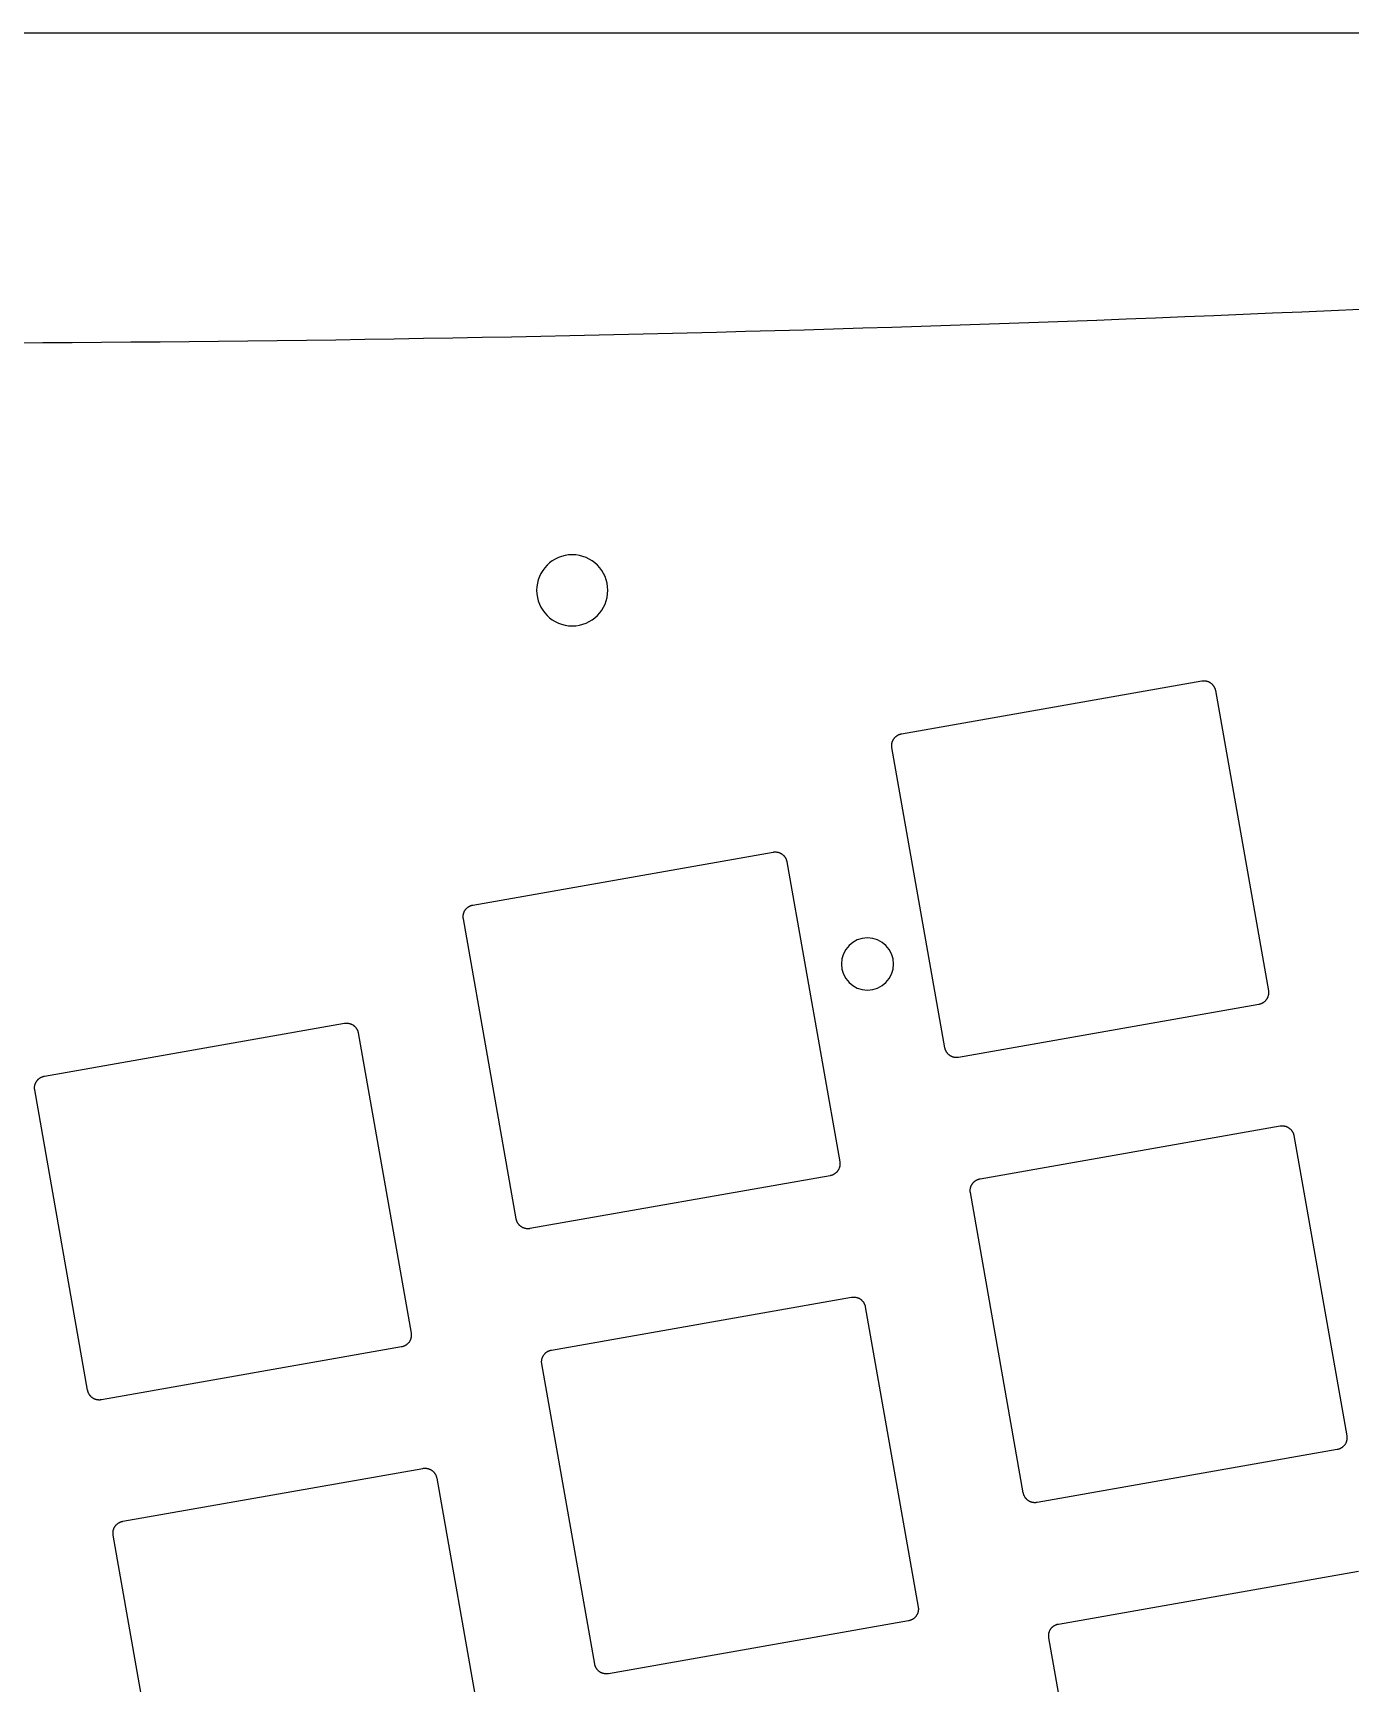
# Model space of a CAD drawing. Extents: x -770 to 754, y -86 to 233.
# Drawn here: x 303.5 to 359.1, y 149 to 218.5 of the extents above; entities that cross this region are included whole.
import ezdxf

# ---------------------------------------------------------------- set-up
doc = ezdxf.new("R2010")
doc.units = 0
doc.layers.add('2D_ACR_PLOT$CUT2', color=3, linetype='CONTINUOUS')
doc.layers.add('2D_ACR_PLOT$NOPRINT', color=200, linetype='CONTINUOUS')

msp = doc.modelspace()

# ---------------------------------------------------------------- linework, layer by layer
at = {"layer": '2D_ACR_PLOT$CUT2'}
for p, q in [((340.15, 188.972), (352.805, 191.204)), ((352.805, 191.204), (352.821, 191.206)), ((352.821, 191.206), (352.838, 191.208)), ((352.838, 191.208), (352.855, 191.21)), ((352.855, 191.21), (352.872, 191.211)), ((352.872, 191.211), (352.889, 191.211)), ((352.889, 191.211), (352.907, 191.211)), ((352.907, 191.211), (352.924, 191.21)), ((352.924, 191.21), (352.941, 191.209)), ((352.941, 191.209), (352.958, 191.207)), ((352.958, 191.207), (352.974, 191.204)), ((352.974, 191.204), (352.991, 191.201)), ((352.991, 191.201), (353.008, 191.197)), ((353.008, 191.197), (353.024, 191.193)), ((353.024, 191.193), (353.041, 191.188)), ((353.041, 191.188), (353.057, 191.183)), ((353.057, 191.183), (353.073, 191.177)), ((353.073, 191.177), (353.089, 191.171)), ((353.089, 191.171), (353.104, 191.164)), ((353.104, 191.164), (353.12, 191.156)), ((353.12, 191.156), (353.135, 191.148)), ((353.135, 191.148), (353.149, 191.139)), ((353.149, 191.139), (353.164, 191.13)), ((353.164, 191.13), (353.178, 191.121)), ((353.178, 191.121), (353.192, 191.111)), ((353.192, 191.111), (353.205, 191.1)), ((353.205, 191.1), (353.218, 191.089)), ((353.218, 191.089), (353.231, 191.078)), ((353.231, 191.078), (353.244, 191.066)), ((353.244, 191.066), (353.255, 191.054)), ((353.255, 191.054), (353.267, 191.041)), ((353.267, 191.041), (353.278, 191.028)), ((353.278, 191.028), (353.289, 191.015)), ((353.289, 191.015), (353.299, 191.001)), ((353.299, 191.001), (353.308, 190.987)), ((353.308, 190.987), (353.318, 190.973)), ((353.318, 190.973), (353.326, 190.958)), ((353.326, 190.958), (353.334, 190.943)), ((353.334, 190.943), (353.342, 190.928)), ((353.342, 190.928), (353.349, 190.912)), ((353.349, 190.912), (353.356, 190.896)), ((353.356, 190.896), (353.362, 190.88)), ((353.362, 190.88), (353.367, 190.864)), ((353.367, 190.864), (353.372, 190.848)), ((353.372, 190.848), (353.377, 190.831)), ((353.377, 190.831), (353.38, 190.815)), ((353.38, 190.815), (353.384, 190.798)), ((353.384, 190.798), (355.615, 178.143)), ((339.737, 188.495), (339.738, 188.512)), ((339.737, 188.478), (339.737, 188.495)), ((339.737, 188.461), (339.737, 188.478)), ((339.738, 188.512), (339.739, 188.529)), ((339.739, 188.529), (339.741, 188.546)), ((339.741, 188.546), (339.743, 188.563)), ((339.743, 188.563), (339.747, 188.58)), ((339.747, 188.58), (339.75, 188.596)), ((339.75, 188.596), (339.755, 188.613)), ((339.755, 188.613), (339.759, 188.629)), ((339.759, 188.629), (339.765, 188.645)), ((339.765, 188.645), (339.771, 188.661)), ((339.771, 188.661), (339.777, 188.677)), ((339.777, 188.677), (339.784, 188.693)), ((339.784, 188.693), (339.792, 188.708)), ((339.792, 188.708), (339.8, 188.723)), ((339.8, 188.723), (339.808, 188.738)), ((339.808, 188.738), (339.817, 188.752)), ((339.817, 188.752), (339.827, 188.767)), ((339.827, 188.767), (339.837, 188.78)), ((339.837, 188.78), (339.847, 188.794)), ((339.847, 188.794), (339.858, 188.807)), ((339.858, 188.807), (339.87, 188.82)), ((339.87, 188.82), (339.882, 188.832)), ((339.882, 188.832), (339.894, 188.844)), ((339.894, 188.844), (339.907, 188.855)), ((339.907, 188.855), (339.92, 188.866)), ((339.92, 188.866), (339.933, 188.877)), ((339.933, 188.877), (339.947, 188.887)), ((339.947, 188.887), (339.961, 188.897)), ((339.961, 188.897), (339.975, 188.906)), ((339.975, 188.906), (339.99, 188.915)), ((339.99, 188.915), (340.005, 188.923)), ((340.005, 188.923), (340.02, 188.93)), ((340.02, 188.93), (340.036, 188.938)), ((340.036, 188.938), (340.051, 188.944)), ((340.051, 188.944), (340.067, 188.95)), ((340.067, 188.95), (340.083, 188.956)), ((340.083, 188.956), (340.1, 188.961)), ((340.1, 188.961), (340.116, 188.965)), ((340.116, 188.965), (340.133, 188.969)), ((340.133, 188.969), (340.15, 188.972)), ((339.738, 188.444), (339.737, 188.461)), ((339.739, 188.427), (339.738, 188.444)), ((339.741, 188.41), (339.739, 188.427)), ((339.744, 188.393), (339.741, 188.41)), ((341.976, 175.738), (339.744, 188.393)), ((322.078, 181.756), (334.733, 183.987)), ((334.733, 183.987), (334.75, 183.99)), ((334.75, 183.99), (334.767, 183.992)), ((334.767, 183.992), (334.784, 183.993)), ((334.784, 183.993), (334.801, 183.994)), ((334.801, 183.994), (334.818, 183.995)), ((334.818, 183.995), (334.835, 183.994)), ((334.835, 183.994), (334.852, 183.994)), ((334.852, 183.994), (334.869, 183.992)), ((334.869, 183.992), (334.886, 183.99)), ((334.886, 183.99), (334.903, 183.988)), ((334.903, 183.988), (334.92, 183.985)), ((334.92, 183.985), (334.936, 183.981)), ((334.936, 183.981), (334.953, 183.977)), ((334.953, 183.977), (334.969, 183.972)), ((334.969, 183.972), (334.986, 183.966)), ((334.986, 183.966), (335.002, 183.961)), ((335.002, 183.961), (335.017, 183.954)), ((335.017, 183.954), (335.033, 183.947)), ((335.033, 183.947), (335.048, 183.94)), ((335.048, 183.94), (335.063, 183.931)), ((335.063, 183.931), (335.078, 183.923)), ((335.078, 183.923), (335.093, 183.914)), ((335.093, 183.914), (335.107, 183.904)), ((335.107, 183.904), (335.121, 183.894)), ((335.121, 183.894), (335.134, 183.884)), ((335.134, 183.884), (335.147, 183.873)), ((335.147, 183.873), (335.16, 183.861)), ((335.16, 183.861), (335.172, 183.85)), ((335.172, 183.85), (335.184, 183.837)), ((335.184, 183.837), (335.196, 183.825)), ((335.196, 183.825), (335.207, 183.812)), ((335.207, 183.812), (335.217, 183.798)), ((335.217, 183.798), (335.227, 183.785)), ((335.227, 183.785), (335.237, 183.771)), ((335.237, 183.771), (335.246, 183.756)), ((335.246, 183.756), (335.255, 183.741)), ((335.255, 183.741), (335.263, 183.726)), ((335.263, 183.726), (335.271, 183.711)), ((335.271, 183.711), (335.278, 183.696)), ((335.278, 183.696), (335.284, 183.68)), ((335.284, 183.68), (335.29, 183.664)), ((335.29, 183.664), (335.296, 183.648)), ((335.296, 183.648), (335.301, 183.631)), ((335.301, 183.631), (335.305, 183.615)), ((335.305, 183.615), (335.309, 183.598)), ((335.309, 183.598), (335.312, 183.582)), ((335.312, 183.582), (337.544, 170.927)), ((321.728, 181.507), (321.737, 181.521)), ((321.737, 181.521), (321.746, 181.536)), ((321.746, 181.536), (321.756, 181.55)), ((321.756, 181.55), (321.766, 181.564)), ((321.766, 181.564), (321.776, 181.577)), ((321.776, 181.577), (321.787, 181.59)), ((321.787, 181.59), (321.798, 181.603)), ((321.798, 181.603), (321.81, 181.616)), ((321.81, 181.616), (321.822, 181.627)), ((321.822, 181.627), (321.835, 181.639)), ((321.835, 181.639), (321.848, 181.65)), ((321.848, 181.65), (321.861, 181.661)), ((321.861, 181.661), (321.875, 181.671)), ((321.875, 181.671), (321.889, 181.68)), ((321.889, 181.68), (321.904, 181.69)), ((321.904, 181.69), (321.918, 181.698)), ((321.918, 181.698), (321.933, 181.706)), ((321.933, 181.706), (321.949, 181.714)), ((321.949, 181.714), (321.964, 181.721)), ((321.964, 181.721), (321.98, 181.728)), ((321.98, 181.728), (321.996, 181.734)), ((321.996, 181.734), (322.012, 181.739)), ((322.012, 181.739), (322.028, 181.744)), ((322.028, 181.744), (322.045, 181.749)), ((322.045, 181.749), (322.062, 181.752)), ((322.062, 181.752), (322.078, 181.756)), ((321.665, 181.278), (321.666, 181.296)), ((321.665, 181.261), (321.665, 181.278)), ((321.665, 181.244), (321.665, 181.261)), ((321.666, 181.227), (321.665, 181.244)), ((321.666, 181.296), (321.668, 181.313)), ((321.668, 181.21), (321.666, 181.227)), ((321.668, 181.313), (321.67, 181.33)), ((321.67, 181.193), (321.668, 181.21)), ((321.67, 181.33), (321.672, 181.346)), ((321.673, 181.177), (321.67, 181.193)), ((321.672, 181.346), (321.675, 181.363)), ((323.904, 168.522), (321.673, 181.177)), ((321.675, 181.363), (321.679, 181.38)), ((321.679, 181.38), (321.683, 181.396)), ((321.683, 181.396), (321.688, 181.413)), ((321.688, 181.413), (321.693, 181.429)), ((321.693, 181.429), (321.699, 181.445)), ((321.699, 181.445), (321.706, 181.461)), ((321.706, 181.461), (321.713, 181.476)), ((321.713, 181.476), (321.72, 181.492)), ((321.72, 181.492), (321.728, 181.507)), ((355.615, 178.143), (355.618, 178.126)), ((355.618, 178.126), (355.62, 178.109)), ((355.62, 178.109), (355.621, 178.092)), ((355.621, 178.092), (355.622, 178.075)), ((355.622, 178.075), (355.623, 178.058)), ((355.623, 178.058), (355.622, 178.041)), ((355.622, 178.041), (355.622, 178.024)), ((355.21, 177.564), (342.555, 175.333)), ((355.226, 177.567), (355.21, 177.564)), ((355.243, 177.571), (355.226, 177.567)), ((355.259, 177.575), (355.243, 177.571)), ((355.276, 177.58), (355.259, 177.575)), ((355.292, 177.586), (355.276, 177.58)), ((355.308, 177.592), (355.292, 177.586)), ((355.324, 177.599), (355.308, 177.592)), ((355.339, 177.606), (355.324, 177.599)), ((355.354, 177.613), (355.339, 177.606)), ((355.369, 177.621), (355.354, 177.613)), ((355.384, 177.63), (355.369, 177.621)), ((355.399, 177.639), (355.384, 177.63)), ((355.413, 177.649), (355.399, 177.639)), ((355.426, 177.659), (355.413, 177.649)), ((355.44, 177.67), (355.426, 177.659)), ((355.453, 177.681), (355.44, 177.67)), ((355.465, 177.692), (355.453, 177.681)), ((355.478, 177.704), (355.465, 177.692)), ((355.489, 177.716), (355.478, 177.704)), ((355.501, 177.729), (355.489, 177.716)), ((355.512, 177.742), (355.501, 177.729)), ((355.522, 177.756), (355.512, 177.742)), ((355.532, 177.77), (355.522, 177.756)), ((355.542, 177.784), (355.532, 177.77)), ((355.551, 177.798), (355.542, 177.784)), ((355.559, 177.813), (355.551, 177.798)), ((355.568, 177.828), (355.559, 177.813)), ((355.575, 177.843), (355.568, 177.828)), ((355.582, 177.859), (355.575, 177.843)), ((355.589, 177.875), (355.582, 177.859)), ((355.594, 177.891), (355.589, 177.875)), ((355.6, 177.907), (355.594, 177.891)), ((355.605, 177.923), (355.6, 177.907)), ((355.609, 177.94), (355.605, 177.923)), ((355.613, 177.957), (355.609, 177.94)), ((355.616, 177.973), (355.613, 177.957)), ((355.618, 177.99), (355.616, 177.973)), ((355.62, 178.007), (355.618, 177.99)), ((355.622, 178.024), (355.62, 178.007)), ((304.007, 174.539), (316.662, 176.771)), ((316.662, 176.771), (316.679, 176.773)), ((316.679, 176.773), (316.695, 176.775)), ((316.695, 176.775), (316.712, 176.777)), ((316.712, 176.777), (316.73, 176.778)), ((316.73, 176.778), (316.747, 176.778)), ((316.747, 176.778), (316.764, 176.778)), ((316.764, 176.778), (316.781, 176.777)), ((316.781, 176.777), (316.798, 176.776)), ((316.798, 176.776), (316.815, 176.774)), ((316.815, 176.774), (316.832, 176.771)), ((316.832, 176.771), (316.848, 176.768)), ((316.848, 176.768), (316.865, 176.764)), ((316.865, 176.764), (316.882, 176.76)), ((316.882, 176.76), (316.898, 176.755)), ((316.898, 176.755), (316.914, 176.75)), ((316.914, 176.75), (316.93, 176.744)), ((316.93, 176.744), (316.946, 176.738)), ((316.946, 176.738), (316.962, 176.731)), ((316.962, 176.731), (316.977, 176.723)), ((316.977, 176.723), (316.992, 176.715)), ((316.992, 176.715), (317.007, 176.706)), ((317.007, 176.706), (317.021, 176.697)), ((317.021, 176.697), (317.035, 176.688)), ((317.035, 176.688), (317.049, 176.678)), ((317.049, 176.678), (317.063, 176.667)), ((317.063, 176.667), (317.076, 176.656)), ((317.076, 176.656), (317.088, 176.645)), ((317.088, 176.645), (317.101, 176.633)), ((317.101, 176.633), (317.113, 176.621)), ((317.113, 176.621), (317.124, 176.608)), ((317.124, 176.608), (317.135, 176.595)), ((317.135, 176.595), (317.146, 176.582)), ((317.146, 176.582), (317.156, 176.568)), ((317.156, 176.568), (317.166, 176.554)), ((317.166, 176.554), (317.175, 176.54)), ((317.175, 176.54), (317.183, 176.525)), ((317.183, 176.525), (317.192, 176.51)), ((317.192, 176.51), (317.199, 176.495)), ((317.199, 176.495), (317.206, 176.479)), ((317.206, 176.479), (317.213, 176.463)), ((317.213, 176.463), (317.219, 176.447)), ((317.219, 176.447), (317.224, 176.431)), ((317.224, 176.431), (317.229, 176.415)), ((317.229, 176.415), (317.234, 176.398)), ((317.234, 176.398), (317.238, 176.382)), ((317.238, 176.382), (317.241, 176.365)), ((317.241, 176.365), (319.472, 163.71)), ((341.979, 175.721), (341.976, 175.738)), ((341.983, 175.705), (341.979, 175.721)), ((341.987, 175.688), (341.983, 175.705)), ((341.992, 175.672), (341.987, 175.688)), ((341.997, 175.656), (341.992, 175.672)), ((342.003, 175.64), (341.997, 175.656)), ((342.01, 175.624), (342.003, 175.64)), ((342.017, 175.609), (342.01, 175.624)), ((342.025, 175.593), (342.017, 175.609)), ((342.033, 175.578), (342.025, 175.593)), ((342.042, 175.564), (342.033, 175.578)), ((342.051, 175.549), (342.042, 175.564)), ((342.061, 175.535), (342.051, 175.549)), ((342.071, 175.521), (342.061, 175.535)), ((342.081, 175.508), (342.071, 175.521)), ((342.092, 175.495), (342.081, 175.508)), ((342.104, 175.482), (342.092, 175.495)), ((342.116, 175.47), (342.104, 175.482)), ((342.128, 175.458), (342.116, 175.47)), ((342.141, 175.447), (342.128, 175.458)), ((342.154, 175.436), (342.141, 175.447)), ((342.167, 175.425), (342.154, 175.436)), ((342.181, 175.415), (342.167, 175.425)), ((342.195, 175.406), (342.181, 175.415)), ((342.21, 175.397), (342.195, 175.406)), ((342.225, 175.388), (342.21, 175.397)), ((342.24, 175.38), (342.225, 175.388)), ((342.255, 175.373), (342.24, 175.38)), ((342.27, 175.366), (342.255, 175.373)), ((342.286, 175.359), (342.27, 175.366)), ((342.302, 175.353), (342.286, 175.359)), ((342.318, 175.348), (342.302, 175.353)), ((342.335, 175.343), (342.318, 175.348)), ((342.351, 175.339), (342.335, 175.343)), ((342.368, 175.335), (342.351, 175.339)), ((342.385, 175.332), (342.368, 175.335)), ((342.402, 175.329), (342.385, 175.332)), ((342.419, 175.327), (342.402, 175.329)), ((342.436, 175.326), (342.419, 175.327)), ((342.453, 175.325), (342.436, 175.326)), ((342.47, 175.325), (342.453, 175.325)), ((342.487, 175.325), (342.47, 175.325)), ((342.504, 175.326), (342.487, 175.325)), ((342.521, 175.328), (342.504, 175.326)), ((342.538, 175.33), (342.521, 175.328)), ((342.555, 175.333), (342.538, 175.33)), ((303.594, 174.062), (303.595, 174.079)), ((303.594, 174.045), (303.594, 174.062)), ((303.594, 174.028), (303.594, 174.045)), ((303.595, 174.011), (303.594, 174.028)), ((303.595, 174.079), (303.596, 174.096)), ((303.597, 173.994), (303.595, 174.011)), ((303.596, 174.096), (303.598, 174.113)), ((303.599, 173.977), (303.597, 173.994)), ((303.598, 174.113), (303.601, 174.13)), ((303.601, 173.96), (303.599, 173.977)), ((303.601, 174.13), (303.604, 174.147)), ((305.833, 161.305), (303.601, 173.96)), ((303.604, 174.147), (303.607, 174.163)), ((303.607, 174.163), (303.612, 174.18)), ((303.612, 174.18), (303.617, 174.196)), ((303.617, 174.196), (303.622, 174.213)), ((303.622, 174.213), (303.628, 174.229)), ((303.628, 174.229), (303.634, 174.244)), ((303.634, 174.244), (303.641, 174.26)), ((303.641, 174.26), (303.649, 174.275)), ((303.649, 174.275), (303.657, 174.29)), ((303.657, 174.29), (303.666, 174.305)), ((303.666, 174.305), (303.675, 174.32)), ((303.675, 174.32), (303.684, 174.334)), ((303.684, 174.334), (303.694, 174.347)), ((303.694, 174.347), (303.705, 174.361)), ((303.705, 174.361), (303.716, 174.374)), ((303.716, 174.374), (303.727, 174.387)), ((303.727, 174.387), (303.739, 174.399)), ((303.739, 174.399), (303.751, 174.411)), ((303.751, 174.411), (303.764, 174.422)), ((303.764, 174.422), (303.777, 174.434)), ((303.777, 174.434), (303.79, 174.444)), ((303.79, 174.444), (303.804, 174.454)), ((303.804, 174.454), (303.818, 174.464)), ((303.818, 174.464), (303.832, 174.473)), ((303.832, 174.473), (303.847, 174.482)), ((303.847, 174.482), (303.862, 174.49)), ((303.862, 174.49), (303.877, 174.498)), ((303.877, 174.498), (303.893, 174.505)), ((303.893, 174.505), (303.909, 174.511)), ((303.909, 174.511), (303.924, 174.517)), ((303.924, 174.517), (303.941, 174.523)), ((303.941, 174.523), (303.957, 174.528)), ((303.957, 174.528), (303.973, 174.532)), ((303.973, 174.532), (303.99, 174.536)), ((303.99, 174.536), (304.007, 174.539)), ((343.458, 170.212), (356.113, 172.443)), ((356.113, 172.443), (356.129, 172.446)), ((356.129, 172.446), (356.146, 172.448)), ((356.146, 172.448), (356.163, 172.449)), ((356.163, 172.449), (356.18, 172.45)), ((356.18, 172.45), (356.197, 172.451)), ((356.197, 172.451), (356.214, 172.45)), ((356.214, 172.45), (356.232, 172.45)), ((356.232, 172.45), (356.249, 172.448)), ((356.249, 172.448), (356.266, 172.446)), ((356.266, 172.446), (356.282, 172.444)), ((356.282, 172.444), (356.299, 172.44)), ((356.299, 172.44), (356.316, 172.437)), ((356.316, 172.437), (356.332, 172.433)), ((356.332, 172.433), (356.349, 172.428)), ((356.349, 172.428), (356.365, 172.422)), ((356.365, 172.422), (356.381, 172.416)), ((356.381, 172.416), (356.397, 172.41)), ((356.397, 172.41), (356.412, 172.403)), ((356.412, 172.403), (356.428, 172.395)), ((356.428, 172.395), (356.443, 172.387)), ((356.443, 172.387), (356.457, 172.379)), ((356.457, 172.379), (356.472, 172.37)), ((356.472, 172.37), (356.486, 172.36)), ((356.486, 172.36), (356.5, 172.35)), ((356.5, 172.35), (356.513, 172.34)), ((356.513, 172.34), (356.526, 172.329)), ((356.526, 172.329), (356.539, 172.317)), ((356.539, 172.317), (356.552, 172.305)), ((356.552, 172.305), (356.563, 172.293)), ((356.563, 172.293), (356.575, 172.281)), ((356.575, 172.281), (356.586, 172.268)), ((356.586, 172.268), (356.597, 172.254)), ((356.597, 172.254), (356.607, 172.24)), ((356.607, 172.24), (356.616, 172.226)), ((356.616, 172.226), (356.626, 172.212)), ((356.626, 172.212), (356.634, 172.197)), ((356.634, 172.197), (356.642, 172.182)), ((356.642, 172.182), (356.65, 172.167)), ((356.65, 172.167), (356.657, 172.152)), ((356.657, 172.152), (356.664, 172.136)), ((356.664, 172.136), (356.67, 172.12)), ((356.67, 172.12), (356.675, 172.104)), ((356.675, 172.104), (356.68, 172.087)), ((356.68, 172.087), (356.685, 172.071)), ((356.685, 172.071), (356.688, 172.054)), ((356.688, 172.054), (356.692, 172.037)), ((356.692, 172.037), (358.923, 159.383)), ((337.283, 170.397), (337.268, 170.389)), ((337.298, 170.405), (337.283, 170.397)), ((337.313, 170.414), (337.298, 170.405)), ((337.327, 170.423), (337.313, 170.414)), ((337.341, 170.433), (337.327, 170.423)), ((337.355, 170.443), (337.341, 170.433)), ((337.368, 170.453), (337.355, 170.443)), ((337.381, 170.464), (337.368, 170.453)), ((337.394, 170.476), (337.381, 170.464)), ((337.406, 170.488), (337.394, 170.476)), ((337.418, 170.5), (337.406, 170.488)), ((337.429, 170.513), (337.418, 170.5)), ((337.44, 170.526), (337.429, 170.513)), ((337.451, 170.539), (337.44, 170.526)), ((337.461, 170.553), (337.451, 170.539)), ((337.47, 170.567), (337.461, 170.553)), ((337.479, 170.582), (337.47, 170.567)), ((337.488, 170.597), (337.479, 170.582)), ((337.496, 170.612), (337.488, 170.597)), ((337.504, 170.627), (337.496, 170.612)), ((337.511, 170.642), (337.504, 170.627)), ((337.517, 170.658), (337.511, 170.642)), ((337.523, 170.674), (337.517, 170.658)), ((337.528, 170.69), (337.523, 170.674)), ((337.533, 170.707), (337.528, 170.69)), ((337.538, 170.723), (337.533, 170.707)), ((337.541, 170.74), (337.538, 170.723)), ((337.544, 170.757), (337.541, 170.74)), ((337.544, 170.927), (337.546, 170.91)), ((337.547, 170.774), (337.544, 170.757)), ((337.546, 170.91), (337.548, 170.893)), ((337.549, 170.791), (337.547, 170.774)), ((337.548, 170.893), (337.55, 170.876)), ((337.55, 170.808), (337.549, 170.791)), ((337.55, 170.876), (337.551, 170.859)), ((337.551, 170.825), (337.55, 170.808)), ((337.551, 170.859), (337.551, 170.842)), ((337.551, 170.842), (337.551, 170.825)), ((337.138, 170.348), (324.483, 168.116)), ((337.155, 170.351), (337.138, 170.348)), ((337.172, 170.355), (337.155, 170.351)), ((337.188, 170.359), (337.172, 170.355)), ((337.204, 170.364), (337.188, 170.359)), ((337.221, 170.369), (337.204, 170.364)), ((337.236, 170.375), (337.221, 170.369)), ((337.252, 170.382), (337.236, 170.375)), ((337.268, 170.389), (337.252, 170.382)), ((343.045, 169.734), (343.046, 169.751)), ((343.045, 169.717), (343.045, 169.734)), ((343.045, 169.7), (343.045, 169.717)), ((343.046, 169.683), (343.045, 169.7)), ((343.046, 169.751), (343.047, 169.768)), ((343.047, 169.768), (343.049, 169.785)), ((343.049, 169.785), (343.051, 169.802)), ((343.051, 169.802), (343.055, 169.819)), ((343.055, 169.819), (343.058, 169.836)), ((343.058, 169.836), (343.063, 169.852)), ((343.063, 169.852), (343.067, 169.869)), ((343.067, 169.869), (343.073, 169.885)), ((343.073, 169.885), (343.079, 169.901)), ((343.079, 169.901), (343.085, 169.917)), ((343.085, 169.917), (343.092, 169.932)), ((343.092, 169.932), (343.1, 169.948)), ((343.1, 169.948), (343.108, 169.963)), ((343.108, 169.963), (343.116, 169.977)), ((343.116, 169.977), (343.125, 169.992)), ((343.125, 169.992), (343.135, 170.006)), ((343.135, 170.006), (343.145, 170.02)), ((343.145, 170.02), (343.155, 170.033)), ((343.155, 170.033), (343.166, 170.046)), ((343.166, 170.046), (343.178, 170.059)), ((343.178, 170.059), (343.19, 170.071)), ((343.19, 170.071), (343.202, 170.083)), ((343.202, 170.083), (343.215, 170.095)), ((343.215, 170.095), (343.228, 170.106)), ((343.228, 170.106), (343.241, 170.116)), ((343.241, 170.116), (343.255, 170.127)), ((343.255, 170.127), (343.269, 170.136)), ((343.269, 170.136), (343.283, 170.145)), ((343.283, 170.145), (343.298, 170.154)), ((343.298, 170.154), (343.313, 170.162)), ((343.313, 170.162), (343.328, 170.17)), ((343.328, 170.17), (343.344, 170.177)), ((343.344, 170.177), (343.359, 170.184)), ((343.359, 170.184), (343.375, 170.19)), ((343.375, 170.19), (343.391, 170.195)), ((343.391, 170.195), (343.408, 170.2)), ((343.408, 170.2), (343.424, 170.205)), ((343.424, 170.205), (343.441, 170.208)), ((343.441, 170.208), (343.458, 170.212)), ((343.047, 169.666), (343.046, 169.683)), ((343.049, 169.649), (343.047, 169.666)), ((343.052, 169.632), (343.049, 169.649)), ((345.284, 156.978), (343.052, 169.632)), ((323.907, 168.505), (323.904, 168.522)), ((323.911, 168.488), (323.907, 168.505)), ((323.916, 168.472), (323.911, 168.488)), ((323.921, 168.455), (323.916, 168.472)), ((323.926, 168.439), (323.921, 168.455)), ((323.932, 168.423), (323.926, 168.439)), ((323.939, 168.408), (323.932, 168.423)), ((323.946, 168.392), (323.939, 168.408)), ((323.953, 168.377), (323.946, 168.392)), ((323.962, 168.362), (323.953, 168.377)), ((323.97, 168.347), (323.962, 168.362)), ((323.979, 168.333), (323.97, 168.347)), ((323.989, 168.319), (323.979, 168.333)), ((323.999, 168.305), (323.989, 168.319)), ((324.01, 168.292), (323.999, 168.305)), ((324.021, 168.279), (324.01, 168.292)), ((324.032, 168.266), (324.021, 168.279)), ((324.044, 168.254), (324.032, 168.266)), ((324.057, 168.242), (324.044, 168.254)), ((324.069, 168.23), (324.057, 168.242)), ((324.082, 168.219), (324.069, 168.23)), ((324.096, 168.209), (324.082, 168.219)), ((324.11, 168.199), (324.096, 168.209)), ((324.124, 168.189), (324.11, 168.199)), ((324.138, 168.18), (324.124, 168.189)), ((324.153, 168.172), (324.138, 168.18)), ((324.168, 168.164), (324.153, 168.172)), ((324.183, 168.156), (324.168, 168.164)), ((324.199, 168.149), (324.183, 168.156)), ((324.215, 168.143), (324.199, 168.149)), ((324.231, 168.137), (324.215, 168.143)), ((324.247, 168.131), (324.231, 168.137)), ((324.263, 168.127), (324.247, 168.131)), ((324.28, 168.122), (324.263, 168.127)), ((324.297, 168.119), (324.28, 168.122)), ((324.313, 168.115), (324.297, 168.119)), ((324.33, 168.113), (324.313, 168.115)), ((324.347, 168.111), (324.33, 168.113)), ((324.364, 168.11), (324.347, 168.111)), ((324.381, 168.109), (324.364, 168.11)), ((324.398, 168.109), (324.381, 168.109)), ((324.415, 168.109), (324.398, 168.109)), ((324.433, 168.11), (324.415, 168.109)), ((324.45, 168.111), (324.433, 168.11)), ((324.466, 168.113), (324.45, 168.111)), ((324.483, 168.116), (324.466, 168.113)), ((325.386, 162.995), (338.041, 165.227)), ((338.041, 165.227), (338.058, 165.229)), ((338.058, 165.229), (338.075, 165.231)), ((338.075, 165.231), (338.092, 165.233)), ((338.092, 165.233), (338.109, 165.234)), ((338.109, 165.234), (338.126, 165.234)), ((338.126, 165.234), (338.143, 165.234)), ((338.143, 165.234), (338.16, 165.233)), ((338.16, 165.233), (338.177, 165.232)), ((338.177, 165.232), (338.194, 165.23)), ((338.194, 165.23), (338.211, 165.227)), ((338.211, 165.227), (338.228, 165.224)), ((338.228, 165.224), (338.244, 165.22)), ((338.244, 165.22), (338.261, 165.216)), ((338.261, 165.216), (338.277, 165.211)), ((338.277, 165.211), (338.294, 165.206)), ((338.294, 165.206), (338.31, 165.2)), ((338.31, 165.2), (338.325, 165.193)), ((338.325, 165.193), (338.341, 165.186)), ((338.341, 165.186), (338.356, 165.179)), ((338.356, 165.179), (338.371, 165.171)), ((338.371, 165.171), (338.386, 165.162)), ((338.386, 165.162), (338.401, 165.153)), ((338.401, 165.153), (338.415, 165.144)), ((338.415, 165.144), (338.429, 165.134)), ((338.429, 165.134), (338.442, 165.123)), ((338.442, 165.123), (338.455, 165.112)), ((338.455, 165.112), (338.468, 165.101)), ((338.468, 165.101), (338.48, 165.089)), ((338.48, 165.089), (338.492, 165.077)), ((338.492, 165.077), (338.504, 165.064)), ((338.504, 165.064), (338.515, 165.051)), ((338.515, 165.051), (338.525, 165.038)), ((338.525, 165.038), (338.535, 165.024)), ((338.535, 165.024), (338.545, 165.01)), ((338.545, 165.01), (338.554, 164.996)), ((338.554, 164.996), (338.563, 164.981)), ((338.563, 164.981), (338.571, 164.966)), ((338.571, 164.966), (338.579, 164.951)), ((338.579, 164.951), (338.586, 164.935)), ((338.586, 164.935), (338.592, 164.919)), ((338.592, 164.919), (338.598, 164.903)), ((338.598, 164.903), (338.604, 164.887)), ((338.604, 164.887), (338.609, 164.871)), ((338.609, 164.871), (338.613, 164.854)), ((338.613, 164.854), (338.617, 164.838)), ((338.617, 164.838), (338.62, 164.821)), ((338.62, 164.821), (340.852, 152.166)), ((319.446, 163.442), (319.439, 163.426)), ((319.452, 163.458), (319.446, 163.442)), ((319.457, 163.474), (319.452, 163.458)), ((319.462, 163.49), (319.457, 163.474)), ((319.466, 163.507), (319.462, 163.49)), ((319.47, 163.524), (319.466, 163.507)), ((319.473, 163.54), (319.47, 163.524)), ((319.472, 163.71), (319.475, 163.693)), ((319.475, 163.557), (319.473, 163.54)), ((319.475, 163.693), (319.477, 163.676)), ((319.477, 163.574), (319.475, 163.557)), ((319.477, 163.676), (319.479, 163.659)), ((319.479, 163.591), (319.477, 163.574)), ((319.479, 163.659), (319.48, 163.642)), ((319.48, 163.608), (319.479, 163.591)), ((319.48, 163.642), (319.48, 163.625)), ((319.48, 163.625), (319.48, 163.608)), ((319.067, 163.131), (306.412, 160.9)), ((319.083, 163.134), (319.067, 163.131)), ((319.1, 163.138), (319.083, 163.134)), ((319.117, 163.143), (319.1, 163.138)), ((319.133, 163.147), (319.117, 163.143)), ((319.149, 163.153), (319.133, 163.147)), ((319.165, 163.159), (319.149, 163.153)), ((319.181, 163.166), (319.165, 163.159)), ((319.196, 163.173), (319.181, 163.166)), ((319.212, 163.18), (319.196, 163.173)), ((319.227, 163.189), (319.212, 163.18)), ((319.241, 163.197), (319.227, 163.189)), ((319.256, 163.206), (319.241, 163.197)), ((319.27, 163.216), (319.256, 163.206)), ((319.283, 163.226), (319.27, 163.216)), ((319.297, 163.237), (319.283, 163.226)), ((319.31, 163.248), (319.297, 163.237)), ((319.323, 163.259), (319.31, 163.248)), ((319.335, 163.271), (319.323, 163.259)), ((319.347, 163.284), (319.335, 163.271)), ((319.358, 163.296), (319.347, 163.284)), ((319.369, 163.309), (319.358, 163.296)), ((319.379, 163.323), (319.369, 163.309)), ((319.389, 163.337), (319.379, 163.323)), ((319.399, 163.351), (319.389, 163.337)), ((319.408, 163.365), (319.399, 163.351)), ((319.417, 163.38), (319.408, 163.365)), ((319.425, 163.395), (319.417, 163.38)), ((319.432, 163.41), (319.425, 163.395)), ((319.439, 163.426), (319.432, 163.41)), ((325.028, 162.731), (325.036, 162.746)), ((325.036, 162.746), (325.045, 162.761)), ((325.045, 162.761), (325.054, 162.775)), ((325.054, 162.775), (325.064, 162.79)), ((325.064, 162.79), (325.074, 162.803)), ((325.074, 162.803), (325.084, 162.817)), ((325.084, 162.817), (325.095, 162.83)), ((325.095, 162.83), (325.106, 162.843)), ((325.106, 162.843), (325.118, 162.855)), ((325.118, 162.855), (325.13, 162.867)), ((325.13, 162.867), (325.143, 162.878)), ((325.143, 162.878), (325.156, 162.889)), ((325.156, 162.889), (325.169, 162.9)), ((325.169, 162.9), (325.183, 162.91)), ((325.183, 162.91), (325.197, 162.92)), ((325.197, 162.92), (325.212, 162.929)), ((325.212, 162.929), (325.226, 162.938)), ((325.226, 162.938), (325.241, 162.946)), ((325.241, 162.946), (325.257, 162.953)), ((325.257, 162.953), (325.272, 162.961)), ((325.272, 162.961), (325.288, 162.967)), ((325.288, 162.967), (325.304, 162.973)), ((325.304, 162.973), (325.32, 162.979)), ((325.32, 162.979), (325.336, 162.984)), ((325.336, 162.984), (325.353, 162.988)), ((325.353, 162.988), (325.37, 162.992)), ((325.37, 162.992), (325.386, 162.995)), ((324.973, 162.518), (324.974, 162.535)), ((324.973, 162.501), (324.973, 162.518)), ((324.973, 162.484), (324.973, 162.501)), ((324.974, 162.467), (324.973, 162.484)), ((324.974, 162.535), (324.976, 162.552)), ((324.976, 162.45), (324.974, 162.467)), ((324.976, 162.552), (324.978, 162.569)), ((324.978, 162.433), (324.976, 162.45)), ((324.978, 162.569), (324.98, 162.586)), ((324.981, 162.416), (324.978, 162.433)), ((324.98, 162.586), (324.983, 162.603)), ((327.212, 149.761), (324.981, 162.416)), ((324.983, 162.603), (324.987, 162.619)), ((324.987, 162.619), (324.991, 162.636)), ((324.991, 162.636), (324.996, 162.652)), ((324.996, 162.652), (325.001, 162.668)), ((325.001, 162.668), (325.007, 162.684)), ((325.007, 162.684), (325.014, 162.7)), ((325.014, 162.7), (325.021, 162.716)), ((325.021, 162.716), (325.028, 162.731)), ((305.836, 161.289), (305.833, 161.305)), ((305.84, 161.272), (305.836, 161.289)), ((305.844, 161.255), (305.84, 161.272)), ((305.849, 161.239), (305.844, 161.255)), ((305.855, 161.223), (305.849, 161.239)), ((305.861, 161.207), (305.855, 161.223)), ((305.867, 161.191), (305.861, 161.207)), ((305.874, 161.176), (305.867, 161.191)), ((305.882, 161.16), (305.874, 161.176)), ((305.89, 161.145), (305.882, 161.16)), ((305.899, 161.131), (305.89, 161.145)), ((305.908, 161.116), (305.899, 161.131)), ((305.918, 161.102), (305.908, 161.116)), ((305.928, 161.088), (305.918, 161.102)), ((305.938, 161.075), (305.928, 161.088)), ((305.949, 161.062), (305.938, 161.075)), ((305.961, 161.049), (305.949, 161.062)), ((305.973, 161.037), (305.961, 161.049)), ((305.985, 161.025), (305.973, 161.037)), ((305.998, 161.014), (305.985, 161.025)), ((306.011, 161.003), (305.998, 161.014)), ((306.024, 160.993), (306.011, 161.003)), ((306.038, 160.983), (306.024, 160.993)), ((306.052, 160.973), (306.038, 160.983)), ((306.067, 160.964), (306.052, 160.973)), ((306.082, 160.955), (306.067, 160.964)), ((306.097, 160.947), (306.082, 160.955)), ((306.112, 160.94), (306.097, 160.947)), ((306.128, 160.933), (306.112, 160.94)), ((306.143, 160.926), (306.128, 160.933)), ((306.159, 160.92), (306.143, 160.926)), ((306.176, 160.915), (306.159, 160.92)), ((306.192, 160.91), (306.176, 160.915)), ((306.209, 160.906), (306.192, 160.91)), ((306.225, 160.902), (306.209, 160.906)), ((306.242, 160.899), (306.225, 160.902)), ((306.259, 160.896), (306.242, 160.899)), ((306.276, 160.895), (306.259, 160.896)), ((306.293, 160.893), (306.276, 160.895)), ((306.31, 160.892), (306.293, 160.893)), ((306.327, 160.892), (306.31, 160.892)), ((306.344, 160.892), (306.327, 160.892)), ((306.361, 160.893), (306.344, 160.892)), ((306.378, 160.895), (306.361, 160.893)), ((306.395, 160.897), (306.378, 160.895)), ((306.412, 160.9), (306.395, 160.897)), ((358.923, 159.383), (358.926, 159.366)), ((358.926, 159.366), (358.928, 159.349)), ((358.928, 159.349), (358.929, 159.332)), ((358.93, 159.264), (358.928, 159.247)), ((358.929, 159.332), (358.93, 159.315)), ((358.93, 159.315), (358.931, 159.298)), ((358.931, 159.298), (358.93, 159.281)), ((358.93, 159.281), (358.93, 159.264)), ((358.518, 158.803), (345.863, 156.572)), ((358.534, 158.807), (358.518, 158.803)), ((358.551, 158.81), (358.534, 158.807)), ((358.567, 158.815), (358.551, 158.81)), ((358.584, 158.82), (358.567, 158.815)), ((358.6, 158.825), (358.584, 158.82)), ((358.616, 158.831), (358.6, 158.825)), ((358.632, 158.838), (358.616, 158.831)), ((358.647, 158.845), (358.632, 158.838)), ((358.662, 158.853), (358.647, 158.845)), ((358.677, 158.861), (358.662, 158.853)), ((358.692, 158.87), (358.677, 158.861)), ((358.707, 158.879), (358.692, 158.87)), ((358.721, 158.888), (358.707, 158.879)), ((358.734, 158.899), (358.721, 158.888)), ((358.748, 158.909), (358.734, 158.899)), ((358.761, 158.92), (358.748, 158.909)), ((358.773, 158.932), (358.761, 158.92)), ((358.786, 158.944), (358.773, 158.932)), ((358.797, 158.956), (358.786, 158.944)), ((358.809, 158.969), (358.797, 158.956)), ((358.82, 158.982), (358.809, 158.969)), ((358.83, 158.995), (358.82, 158.982)), ((358.84, 159.009), (358.83, 158.995)), ((358.85, 159.023), (358.84, 159.009)), ((358.859, 159.038), (358.85, 159.023)), ((358.867, 159.052), (358.859, 159.038)), ((358.876, 159.067), (358.867, 159.052)), ((358.883, 159.083), (358.876, 159.067)), ((358.89, 159.098), (358.883, 159.083)), ((358.897, 159.114), (358.89, 159.098)), ((358.902, 159.13), (358.897, 159.114)), ((358.908, 159.146), (358.902, 159.13)), ((358.913, 159.163), (358.908, 159.146)), ((358.917, 159.179), (358.913, 159.163)), ((358.921, 159.196), (358.917, 159.179)), ((358.924, 159.213), (358.921, 159.196)), ((358.926, 159.23), (358.924, 159.213)), ((358.928, 159.247), (358.926, 159.23)), ((307.315, 155.779), (319.97, 158.01)), ((319.97, 158.01), (319.987, 158.013)), ((319.987, 158.013), (320.003, 158.015)), ((320.003, 158.015), (320.02, 158.016)), ((320.02, 158.016), (320.038, 158.017)), ((320.038, 158.017), (320.055, 158.018)), ((320.055, 158.018), (320.072, 158.017)), ((320.072, 158.017), (320.089, 158.017)), ((320.089, 158.017), (320.106, 158.015)), ((320.106, 158.015), (320.123, 158.013)), ((320.123, 158.013), (320.14, 158.011)), ((320.14, 158.011), (320.156, 158.008)), ((320.156, 158.008), (320.173, 158.004)), ((320.173, 158.004), (320.19, 158)), ((320.19, 158), (320.206, 157.995)), ((320.206, 157.995), (320.222, 157.989)), ((320.222, 157.989), (320.238, 157.983)), ((320.238, 157.983), (320.254, 157.977)), ((320.254, 157.977), (320.27, 157.97)), ((320.27, 157.97), (320.285, 157.962)), ((320.285, 157.962), (320.3, 157.954)), ((320.3, 157.954), (320.315, 157.946)), ((320.315, 157.946), (320.329, 157.937)), ((320.329, 157.937), (320.343, 157.927)), ((320.343, 157.927), (320.357, 157.917)), ((320.357, 157.917), (320.371, 157.907)), ((320.371, 157.907), (320.384, 157.896)), ((320.384, 157.896), (320.396, 157.884)), ((320.396, 157.884), (320.409, 157.873)), ((320.409, 157.873), (320.421, 157.86)), ((320.421, 157.86), (320.432, 157.848)), ((320.432, 157.848), (320.443, 157.835)), ((320.443, 157.835), (320.454, 157.821)), ((320.454, 157.821), (320.464, 157.808)), ((320.464, 157.808), (320.474, 157.793)), ((320.474, 157.793), (320.483, 157.779)), ((320.483, 157.779), (320.491, 157.764)), ((320.491, 157.764), (320.5, 157.749)), ((320.5, 157.749), (320.507, 157.734)), ((320.507, 157.734), (320.514, 157.719)), ((320.514, 157.719), (320.521, 157.703)), ((320.521, 157.703), (320.527, 157.687)), ((320.527, 157.687), (320.532, 157.671)), ((320.532, 157.671), (320.537, 157.654)), ((320.537, 157.654), (320.542, 157.638)), ((320.542, 157.638), (320.546, 157.621)), ((320.546, 157.621), (320.549, 157.604)), ((320.549, 157.604), (322.78, 144.95)), ((345.287, 156.961), (345.284, 156.978)), ((345.291, 156.944), (345.287, 156.961)), ((345.295, 156.928), (345.291, 156.944)), ((345.3, 156.911), (345.295, 156.928)), ((345.305, 156.895), (345.3, 156.911)), ((345.311, 156.879), (345.305, 156.895)), ((345.318, 156.863), (345.311, 156.879)), ((345.325, 156.848), (345.318, 156.863)), ((345.333, 156.833), (345.325, 156.848)), ((345.341, 156.818), (345.333, 156.833)), ((345.35, 156.803), (345.341, 156.818)), ((345.359, 156.789), (345.35, 156.803)), ((345.369, 156.775), (345.359, 156.789)), ((345.379, 156.761), (345.369, 156.775)), ((345.389, 156.747), (345.379, 156.761)), ((345.4, 156.734), (345.389, 156.747)), ((345.412, 156.722), (345.4, 156.734)), ((345.424, 156.71), (345.412, 156.722)), ((345.436, 156.698), (345.424, 156.71)), ((345.449, 156.686), (345.436, 156.698)), ((345.462, 156.675), (345.449, 156.686)), ((345.475, 156.665), (345.462, 156.675)), ((345.489, 156.655), (345.475, 156.665)), ((345.503, 156.645), (345.489, 156.655)), ((345.518, 156.636), (345.503, 156.645)), ((345.533, 156.628), (345.518, 156.636)), ((345.548, 156.62), (345.533, 156.628)), ((345.563, 156.612), (345.548, 156.62)), ((345.578, 156.605), (345.563, 156.612)), ((345.594, 156.599), (345.578, 156.605)), ((345.61, 156.593), (345.594, 156.599)), ((345.626, 156.587), (345.61, 156.593)), ((345.643, 156.582), (345.626, 156.587)), ((345.659, 156.578), (345.643, 156.582)), ((345.676, 156.574), (345.659, 156.578)), ((345.693, 156.571), (345.676, 156.574)), ((345.71, 156.569), (345.693, 156.571)), ((345.727, 156.567), (345.71, 156.569)), ((345.744, 156.565), (345.727, 156.567)), ((345.761, 156.565), (345.744, 156.565)), ((345.778, 156.564), (345.761, 156.565)), ((345.795, 156.565), (345.778, 156.564)), ((345.812, 156.566), (345.795, 156.565)), ((345.829, 156.567), (345.812, 156.566)), ((345.846, 156.569), (345.829, 156.567)), ((345.863, 156.572), (345.846, 156.569)), ((306.902, 155.301), (306.903, 155.319)), ((306.902, 155.284), (306.902, 155.301)), ((306.902, 155.267), (306.902, 155.284)), ((306.903, 155.25), (306.902, 155.267)), ((306.903, 155.319), (306.904, 155.336)), ((306.905, 155.233), (306.903, 155.25)), ((306.904, 155.336), (306.906, 155.352)), ((306.907, 155.216), (306.905, 155.233)), ((306.906, 155.352), (306.909, 155.369)), ((306.909, 155.199), (306.907, 155.216)), ((306.909, 155.369), (306.912, 155.386)), ((309.141, 142.545), (306.909, 155.199)), ((306.912, 155.386), (306.915, 155.403)), ((306.915, 155.403), (306.92, 155.419)), ((306.92, 155.419), (306.925, 155.436)), ((306.925, 155.436), (306.93, 155.452)), ((306.93, 155.452), (306.936, 155.468)), ((306.936, 155.468), (306.942, 155.484)), ((306.942, 155.484), (306.949, 155.499)), ((306.949, 155.499), (306.957, 155.515)), ((306.957, 155.515), (306.965, 155.53)), ((306.965, 155.53), (306.974, 155.544)), ((306.974, 155.544), (306.983, 155.559)), ((306.983, 155.559), (306.992, 155.573)), ((306.992, 155.573), (307.002, 155.587)), ((307.002, 155.587), (307.013, 155.6)), ((307.013, 155.6), (307.024, 155.613)), ((307.024, 155.613), (307.035, 155.626)), ((307.035, 155.626), (307.047, 155.638)), ((307.047, 155.638), (307.059, 155.65)), ((307.059, 155.65), (307.072, 155.662)), ((307.072, 155.662), (307.085, 155.673)), ((307.085, 155.673), (307.098, 155.684)), ((307.098, 155.684), (307.112, 155.694)), ((307.112, 155.694), (307.126, 155.703)), ((307.126, 155.703), (307.14, 155.713)), ((307.14, 155.713), (307.155, 155.721)), ((307.155, 155.721), (307.17, 155.729)), ((307.17, 155.729), (307.185, 155.737)), ((307.185, 155.737), (307.201, 155.744)), ((307.201, 155.744), (307.217, 155.751)), ((307.217, 155.751), (307.232, 155.757)), ((307.232, 155.757), (307.249, 155.762)), ((307.249, 155.762), (307.265, 155.767)), ((307.265, 155.767), (307.281, 155.772)), ((307.281, 155.772), (307.298, 155.775)), ((307.298, 155.775), (307.315, 155.779)), ((346.766, 151.451), (359.42, 153.682)), ((340.544, 151.615), (340.529, 151.609)), ((340.56, 151.621), (340.544, 151.615)), ((340.576, 151.629), (340.56, 151.621)), ((340.591, 151.636), (340.576, 151.629)), ((340.606, 151.644), (340.591, 151.636)), ((340.621, 151.653), (340.606, 151.644)), ((340.635, 151.662), (340.621, 151.653)), ((340.649, 151.672), (340.635, 151.662)), ((340.663, 151.682), (340.649, 151.672)), ((340.676, 151.693), (340.663, 151.682)), ((340.689, 151.704), (340.676, 151.693)), ((340.702, 151.715), (340.689, 151.704)), ((340.714, 151.727), (340.702, 151.715)), ((340.726, 151.739), (340.714, 151.727)), ((340.737, 151.752), (340.726, 151.739)), ((340.748, 151.765), (340.737, 151.752)), ((340.759, 151.779), (340.748, 151.765)), ((340.769, 151.793), (340.759, 151.779)), ((340.778, 151.807), (340.769, 151.793)), ((340.787, 151.821), (340.778, 151.807)), ((340.796, 151.836), (340.787, 151.821)), ((340.804, 151.851), (340.796, 151.836)), ((340.812, 151.866), (340.804, 151.851)), ((340.819, 151.882), (340.812, 151.866)), ((340.825, 151.898), (340.819, 151.882)), ((340.831, 151.914), (340.825, 151.898)), ((340.836, 151.93), (340.831, 151.914)), ((340.841, 151.946), (340.836, 151.93)), ((340.846, 151.963), (340.841, 151.946)), ((340.849, 151.979), (340.846, 151.963)), ((340.852, 151.996), (340.849, 151.979)), ((340.852, 152.166), (340.854, 152.149)), ((340.855, 152.013), (340.852, 151.996)), ((340.854, 152.149), (340.856, 152.132)), ((340.857, 152.03), (340.855, 152.013)), ((340.856, 152.132), (340.858, 152.115)), ((340.858, 152.047), (340.857, 152.03)), ((340.858, 152.115), (340.859, 152.098)), ((340.859, 152.064), (340.858, 152.047)), ((340.859, 152.098), (340.859, 152.081)), ((340.859, 152.081), (340.859, 152.064)), ((340.446, 151.587), (327.791, 149.356)), ((340.463, 151.59), (340.446, 151.587)), ((340.48, 151.594), (340.463, 151.59)), ((340.496, 151.598), (340.48, 151.594)), ((340.512, 151.603), (340.496, 151.598)), ((340.529, 151.609), (340.512, 151.603)), ((346.353, 150.974), (346.354, 150.991)), ((346.353, 150.957), (346.353, 150.974)), ((346.353, 150.94), (346.353, 150.957)), ((346.354, 150.923), (346.353, 150.94)), ((346.354, 150.991), (346.355, 151.008)), ((346.355, 150.906), (346.354, 150.923)), ((346.355, 151.008), (346.357, 151.025)), ((346.357, 151.025), (346.359, 151.042)), ((346.359, 151.042), (346.363, 151.058)), ((346.363, 151.058), (346.366, 151.075)), ((346.366, 151.075), (346.371, 151.092)), ((346.371, 151.092), (346.375, 151.108)), ((346.375, 151.108), (346.381, 151.124)), ((346.381, 151.124), (346.387, 151.14)), ((346.387, 151.14), (346.393, 151.156)), ((346.393, 151.156), (346.4, 151.172)), ((346.4, 151.172), (346.408, 151.187)), ((346.408, 151.187), (346.416, 151.202)), ((346.416, 151.202), (346.424, 151.217)), ((346.424, 151.217), (346.433, 151.231)), ((346.433, 151.231), (346.443, 151.245)), ((346.443, 151.245), (346.453, 151.259)), ((346.453, 151.259), (346.463, 151.273)), ((346.463, 151.273), (346.474, 151.286)), ((346.474, 151.286), (346.486, 151.298)), ((346.486, 151.298), (346.498, 151.311)), ((346.498, 151.311), (346.51, 151.323)), ((346.51, 151.323), (346.523, 151.334)), ((346.523, 151.334), (346.536, 151.345)), ((346.536, 151.345), (346.549, 151.356)), ((346.549, 151.356), (346.563, 151.366)), ((346.563, 151.366), (346.577, 151.376)), ((346.577, 151.376), (346.591, 151.385)), ((346.591, 151.385), (346.606, 151.393)), ((346.606, 151.393), (346.621, 151.402)), ((346.621, 151.402), (346.636, 151.409)), ((346.636, 151.409), (346.652, 151.416)), ((346.652, 151.416), (346.667, 151.423)), ((346.667, 151.423), (346.683, 151.429)), ((346.683, 151.429), (346.699, 151.435)), ((346.699, 151.435), (346.716, 151.44)), ((346.716, 151.44), (346.732, 151.444)), ((346.732, 151.444), (346.749, 151.448)), ((346.749, 151.448), (346.766, 151.451)), ((346.357, 150.889), (346.355, 150.906)), ((346.36, 150.872), (346.357, 150.889)), ((348.592, 138.217), (346.36, 150.872)), ((327.215, 149.744), (327.212, 149.761)), ((327.219, 149.728), (327.215, 149.744)), ((327.224, 149.711), (327.219, 149.728)), ((327.229, 149.695), (327.224, 149.711)), ((327.234, 149.679), (327.229, 149.695)), ((327.24, 149.663), (327.234, 149.679)), ((327.247, 149.647), (327.24, 149.663)), ((327.254, 149.631), (327.247, 149.647)), ((327.261, 149.616), (327.254, 149.631)), ((327.27, 149.601), (327.261, 149.616)), ((327.278, 149.587), (327.27, 149.601)), ((327.287, 149.572), (327.278, 149.587)), ((327.297, 149.558), (327.287, 149.572)), ((327.307, 149.544), (327.297, 149.558)), ((327.318, 149.531), (327.307, 149.544)), ((327.329, 149.518), (327.318, 149.531)), ((327.34, 149.505), (327.329, 149.518)), ((327.352, 149.493), (327.34, 149.505)), ((327.365, 149.481), (327.352, 149.493)), ((327.377, 149.47), (327.365, 149.481)), ((327.39, 149.459), (327.377, 149.47)), ((327.404, 149.448), (327.39, 149.459)), ((327.418, 149.438), (327.404, 149.448)), ((327.432, 149.429), (327.418, 149.438)), ((327.446, 149.42), (327.432, 149.429)), ((327.461, 149.411), (327.446, 149.42)), ((327.476, 149.403), (327.461, 149.411)), ((327.491, 149.396), (327.476, 149.403)), ((327.507, 149.389), (327.491, 149.396)), ((327.523, 149.382), (327.507, 149.389)), ((327.539, 149.376), (327.523, 149.382)), ((327.555, 149.371), (327.539, 149.376)), ((327.571, 149.366), (327.555, 149.371)), ((327.588, 149.362), (327.571, 149.366)), ((327.605, 149.358), (327.588, 149.362)), ((327.621, 149.355), (327.605, 149.358)), ((327.638, 149.352), (327.621, 149.355)), ((327.655, 149.35), (327.638, 149.352)), ((327.672, 149.349), (327.655, 149.35)), ((327.689, 149.348), (327.672, 149.349)), ((327.706, 149.348), (327.689, 149.348)), ((327.723, 149.348), (327.706, 149.348)), ((327.741, 149.349), (327.723, 149.348)), ((327.758, 149.351), (327.741, 149.349)), ((327.774, 149.353), (327.758, 149.351)), ((327.791, 149.356), (327.774, 149.353))]:
    msp.add_line(p, q, dxfattribs=at)
at = {"layer": '2D_ACR_PLOT$CUT2', "extrusion": (0, 0, -1)}
for centre, radius in [((-326.264, 195.02), 1.5), ((-338.713, 179.269), 1.1)]:
    msp.add_circle(centre, radius, dxfattribs=at)
msp.add_arc((-296.537, 1593.1), 1387.67, 266.736794, 273.263206, dxfattribs=at)
at = {"layer": '2D_ACR_PLOT$NOPRINT'}
msp.add_line((449.475, 218.511), (144.675, 218.511), dxfattribs=at)

doc.saveas('drawing.dxf')
